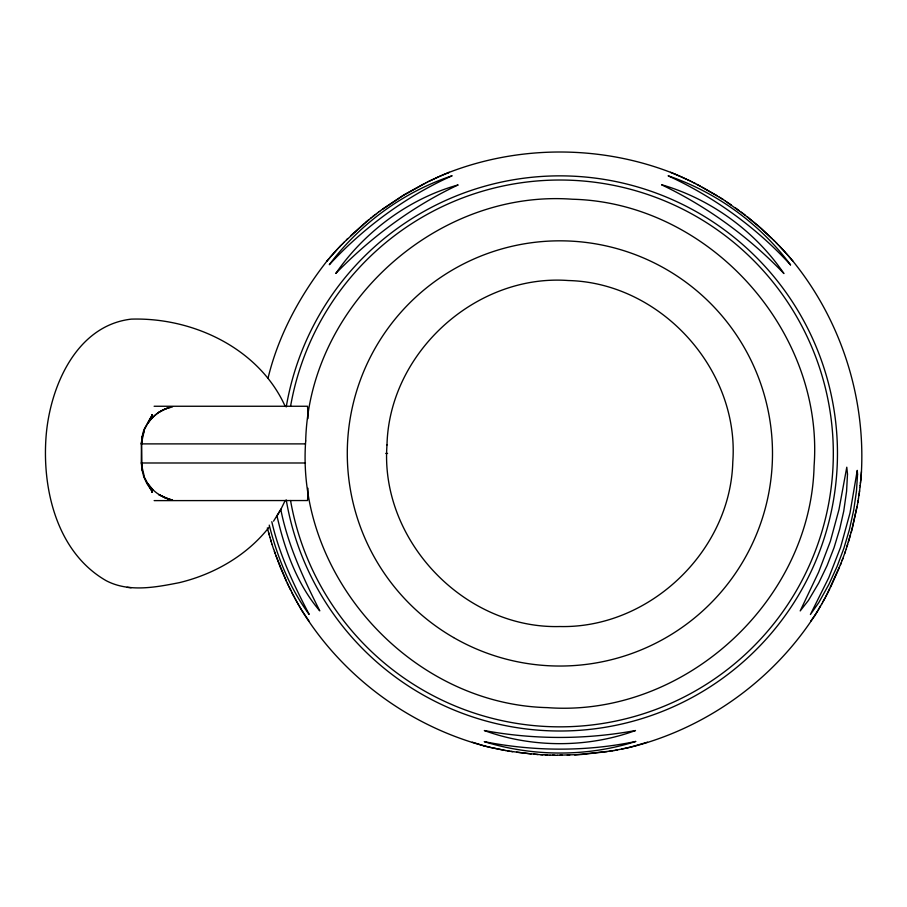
<?xml version="1.0" encoding="UTF-8"?>
<svg xmlns="http://www.w3.org/2000/svg" width="907" height="907" viewBox="0 0 907 907"><rect width="100%" height="100%" fill="white"/><g stroke="black" fill="none" stroke-linecap="round" stroke-linejoin="round"><path stroke-width="1.36" d="M861.094 476.64L861.435 471.765C865.323 396.234 840.664 320.16 793.069 261.352L789.929 257.611M307.961 488.261L307.813 495.199M141.719 443.206L142.206 437.038L144.36 430.031L141.617 442.525L142.002 437.038L141.435 443.886L141.311 462.989L142.354 469.837L141.719 463.658M307.779 496.514L307.53 500.539L154.145 500.619M861.435 471.765L860.8 479.916M861.026 477.173L860.675 481.186M141.651 440.598L141.991 437.038M141.583 443.206L142.24 437.038L141.311 443.886M860.709 480.585L860.142 485.925M860.426 483.318L860.573 481.9M141.617 442.525L142.218 437.038M860.255 485.245L859.983 487.32M859.949 487.921L859.167 493.918M859.383 492.342L859.587 490.812M858.94 495.551L859.178 493.521M858.94 495.222L858.419 498.975M858.407 498.793L857.829 502.603M858.101 500.664L857.512 504.496M857.444 504.564L851.231 532.556M857.081 506.594L852.331 528.135L846.163 549.052M268.041 378.151C278.336 335.363 299.798 295.931 326.713 261.352L327.234 260.706M142.286 435.87L143.794 430.031M850.483 535.005L848.43 541.989M846.934 546.706L847.694 544.347M846.22 549.098L844.576 553.689M845.426 551.456L842.093 560.492M842.943 558.406L840.392 564.891M841.243 562.907L827.218 593.824M839.497 567.294L830.676 587.056M285.229 500.426L281.011 509.088L273.563 521.151M144.304 428.909L150.947 417.277L144.179 430.031M829.837 588.779L825.585 596.919M147.75 423.286C152.818 415.882 160.312 410.157 168.985 407.708C160.301 410.066 152.977 416.018 147.852 423.286L152.421 414.669L151.084 417.277M826.583 595.128L821.595 604.243M825.053 597.996L822.91 601.897M821.901 603.631L818.59 609.345M277.485 515.176L281.011 509.088M820.597 605.91L819.214 608.28M818.012 610.332L818.896 608.88M817.468 611.227L818.284 609.901M817.729 610.842L815.2 614.946M817.207 611.703C776.222 677.2 710.249 725.838 635.637 745.883L630.898 747.062M814.622 615.842L814.985 615.275L810.79 621.08M326.735 261.341L329.853 257.611M269.266 527.001C247.01 555.447 214.075 574.312 179.223 582.679C155.471 587.328 128.828 592.532 106.232 580.718C56.676 552.318 41.767 488.51 46.178 435.19C50.293 386.416 76.381 325.568 131.118 319.139C192.828 317.167 259.062 348.299 285.229 406.438M327.144 260.842L329.037 258.597M329.592 257.939L330.511 256.862M330.227 257.225L332.019 255.139M330.919 256.432L333.776 253.166M332.484 254.652L334.751 252.078M334.32 252.611L336.486 250.173M335.171 251.658L337.415 249.164M337.03 249.629L338.39 248.121M338.039 248.552L340.465 245.922M339.082 247.43L341.565 244.765M341.327 245.083L342.721 243.586M342.517 243.847L343.912 242.362M343.764 242.577L363.673 224.074M346.429 239.833L347.755 238.53M350.544 235.831L369.024 219.619M365.204 222.691L370.872 218.122M370.702 218.179L374.648 215.152M372.596 216.671L376.564 213.667M376.45 213.667L378.514 212.193M378.423 212.17L380.487 210.719M380.43 210.673L402.391 195.946L424.51 183.554M382.448 209.2L404.545 194.552L426.143 182.726M158.657 412.39L165.505 408.898M425.893 182.795L427.73 181.933M427.424 182.035L434.929 178.509M428.909 181.309L437.435 177.364M435.621 178.146L438.603 176.842M437.956 177.092L441.108 175.731M439.294 176.502L442.242 175.244M441.72 175.436L448.648 172.557M442.809 174.96L449.271 172.307C519.904 145.245 599.878 145.245 670.511 172.307L674.207 173.793M448.5 172.613L449.271 172.307M629.923 747.289L647.485 742.198M165.391 408.898L172.511 406.88M635.569 745.905L634.991 746.053M630.365 747.164L627.701 747.799M629.345 747.402L626.442 748.071M625.104 748.366L627.02 747.912M625.728 748.196L616.953 750.01M624.345 748.49L621.771 749.023M615.445 750.293L617.44 749.874M613.869 750.577L615.876 750.168M612.248 750.86L614.243 750.463M612.554 750.758L608.824 751.427M610.808 751.053L574.675 754.964M607.123 751.642L581.534 754.488L557.42 755.236M567.272 755.157L569.698 755.089M559.891 755.248L562.363 755.236M154.122 406.257L307.484 406.257L307.745 409.397M141.186 443.886L305.455 443.886M385.792 453.432L387.561 453.432M141.186 462.989L305.455 462.989M144.179 476.833L150.947 489.587L146.911 483.578L143.794 476.833L142.286 470.994M165.357 497.977L168.985 499.156L158.657 494.485L165.357 497.977L172.364 499.984M557.386 755.316L552.51 755.157M554.891 755.282L550.084 755.089M549.959 755.157L540.572 754.647M545.277 754.907L547.669 755.009M542.715 754.839L533.701 754.136M538.01 754.545L516.571 752.22M531.151 753.978L510.788 751.347M127.059 587.328L131.118 587.736M512.75 751.71L508.974 751.053M507.228 750.758L509.224 751.143M505.539 750.463L507.546 750.86M505.913 750.577L492.762 747.912M504.349 750.293L491.56 747.651M490.438 747.402L492.093 747.799M489.417 747.164L490.925 747.538M489.859 747.289L484.145 745.883C409.238 725.747 342.948 676.792 302.054 610.842M488.884 747.062L484.168 745.894M172.511 499.984C162.432 498.102 153.476 492.002 147.716 483.578M472.298 742.198L484.792 746.053M670.534 172.319L675.046 174.144M674.649 173.997L675.964 174.541M675.534 174.371L680.488 176.502M676.497 174.79L681.826 177.092M681.18 176.842L686.701 179.325M682.347 177.364L689.445 180.618M687.574 179.779L690.873 181.309M690.51 181.185L692.358 182.035M692.052 181.933L695.465 183.588M693.64 182.726L700.419 186.162M696.961 184.416L717.199 195.742M702.279 187.227L723.162 199.495M719.342 197.148L725.169 200.798M725.271 200.957L745.146 215.152M727.267 202.272L731.269 204.993M735.294 207.805L739.296 210.719M741.359 212.17L757.833 225.548L772.004 238.575M747.198 216.671L761.472 228.655L774.725 241.273M773.354 239.833L777.265 243.847M775.87 242.362L778.455 245.083M778.217 244.765L782.752 249.629M779.317 245.922L784.612 251.658M783.297 250.173L785.473 252.611M785.031 252.078L787.299 254.652M786.006 253.166L788.115 255.57M787.764 255.139L788.863 256.432M788.557 256.035L789.555 257.225M789.271 256.862L793.069 261.352M152.739 489.587L147.75 483.578L152.421 492.195L151.084 489.587M301.498 609.901L308.992 621.08M300.886 608.88L301.77 610.332M300.24 607.781L301.192 609.345M299.548 606.59L300.568 608.28M298.822 605.332L299.9 607.134M299.185 605.91L297.541 603.098M298.55 604.799L296.872 601.897M296.181 600.649L297.201 602.407M296.476 601.114L294.73 597.996M295.739 599.776L293.199 595.128M294.197 596.919L291.601 592.056M292.564 593.824L287.315 583.19M290.875 590.502L289.118 586.965M288.245 585.287L280.286 567.294L273.619 549.052M286.385 581.228L276.023 555.98M274.356 551.456L275.172 553.803M273.563 549.098L272.009 544.336M272.089 544.347L270.558 539.586M271.363 541.989L269.867 537.227M144.372 476.833L141.605 465.121L142.002 469.837L141.583 443.886M269.969 537.318L268.551 532.556M269.3 535.005L267.338 527.942M271.805 521.706C279.141 554.256 294.14 585.65 309.162 614.413C289.639 588.031 277.236 556.785 269.243 525.119M280.807 509.519C287.893 545.311 303.539 578.541 319.763 610.853C297.111 584.425 284.571 549.347 276.896 515.493M141.639 465.121L142.218 469.837L141.583 463.658M141.651 466.266L141.991 469.837M307.779 410.349L307.802 410.973M307.813 411.427L307.961 418.603M286.238 406.926A277.576 277.576 0 0 1 711.938 221.206A277.576 277.576 0 0 1 711.938 685.658A277.576 277.576 0 0 1 286.238 499.938M290.557 406.347A273.426 273.415 0 0 1 710.034 224.925A273.426 273.415 0 0 1 710.034 681.939A273.426 273.415 0 0 1 290.557 500.528M847.489 474.078L846.582 491.322L843.737 511.174L839.723 528.985L834.043 547.703L827.139 565.435L818.704 583.031L808.409 600.445L800.201 610.921L818.647 572.113L830.359 541.309L838.986 509.519L846.787 467.207L847.489 474.078M857.546 474.191L856.48 490.948L853.736 509.995L849.406 529.654L843.884 548.304L837.161 566.274L828.964 584.255L818.783 602.611L810.416 614.504L828.749 577.725L840.596 547.261L850.006 513.011L857.251 470.37L857.546 474.191M305.693 440.949C295.614 576.614 411.404 704.365 547.409 707.63C683.073 717.72 810.824 601.919 814.089 465.926C824.18 330.25 708.378 202.499 572.385 199.234C436.709 189.155 308.958 304.945 305.693 440.949M386.994 444.94C379.727 540.323 464.259 629.118 559.891 626.533C649.287 628.596 730.486 551.343 732.788 461.924C739.647 369.637 660.863 282.735 568.349 280.535C476.084 273.699 389.216 352.449 386.994 444.94M661.645 184.835C707.267 206.547 749.239 237.26 783.931 273.551C755.406 231.432 710.612 198.882 661.736 184.767M151.9 415.939L151.764 417.277L152.104 414.669L151.9 415.939M335.873 273.37C370.396 237.793 412.254 206.388 458.148 184.937C409.454 198.395 364.58 231.534 335.873 273.37M790.519 264.867C756.529 227.566 713.571 196.615 668.119 175.822C716.405 192.182 760.191 223.87 790.519 264.867M451.89 175.867C405.565 196.592 363.242 227.997 329.309 264.719C359.807 223.87 403.513 191.865 451.89 175.867M635.456 730.543C587.793 748.026 531.99 748.026 484.338 730.543C534.076 739.772 585.707 739.704 635.456 730.543M635.671 741.472C587.124 756.971 532.953 756.755 484.27 741.643C533.316 751.438 586.001 751.892 635.671 741.472M152.104 492.195L151.764 489.587L152.047 492.195M142.24 469.837L141.617 464.339L142.218 469.837M453.591 637.553A212.601 212.601 0 0 0 772.492 453.432A212.601 212.601 0 0 0 453.591 269.311A212.601 212.601 0 0 0 453.591 637.553"/></g></svg>
